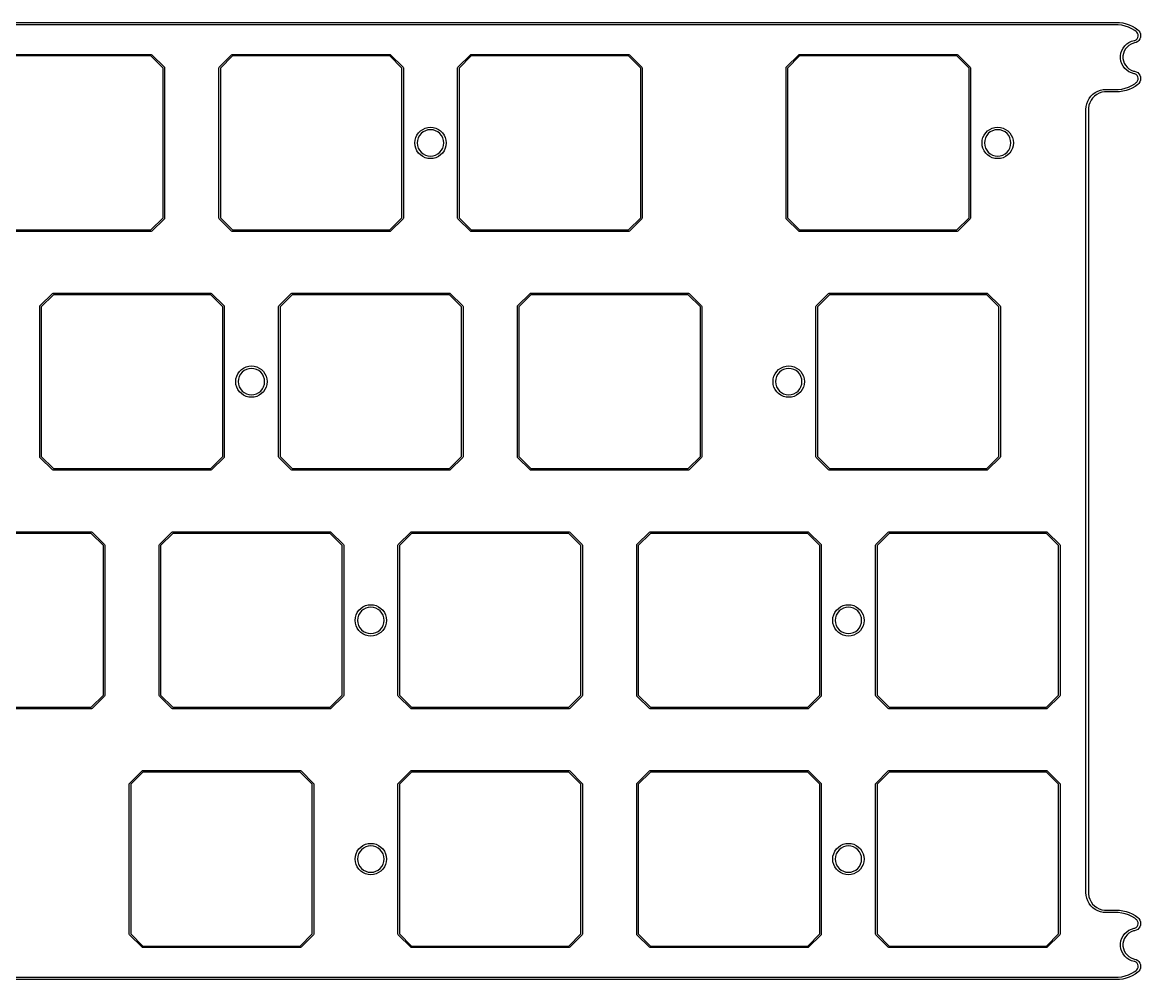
# Model space of a CAD drawing. Extents: x 24 to 276, y -145 to -49.
# Drawn here: x 186.5 to 275.7, y -144.6 to -68.2 of the extents above; entities that cross this region are included whole.
import ezdxf

# ---------------------------------------------------------------- set-up
doc = ezdxf.new("R2010")
doc.units = 0
doc.layers.add('BLACK', color=7, linetype='CONTINUOUS')

msp = doc.modelspace()

# ---------------------------------------------------------------- linework, layer by layer
at = {"layer": 'BLACK', "linetype": 'CONTINUOUS'}
for p, q in [((273.787, -68.3625), (152.4, -68.3625)), ((152.5, -68.1625), (273.787, -68.1625)), ((273.787, -68.1625), (274.049, -68.1749)), ((273.93, -68.3625), (273.787, -68.3625)), ((274.212, -68.3937), (273.93, -68.3625)), ((274.049, -68.1749), (274.309, -68.2119)), ((274.489, -68.4558), (274.212, -68.3937)), ((274.309, -68.2119), (274.563, -68.2731)), ((274.758, -68.548), (274.489, -68.4558)), ((274.563, -68.2731), (274.811, -68.3582)), ((275.014, -68.6692), (274.758, -68.548)), ((274.811, -68.3582), (275.05, -68.4662)), ((275.256, -68.8178), (275.014, -68.6692)), ((275.05, -68.4662), (275.277, -68.5963)), ((275.277, -68.5963), (275.491, -68.7472)), ((275.369, -68.905), (275.256, -68.8178)), ((275.257, -69.602), (275.359, -69.5488)), ((275.359, -69.5488), (275.442, -69.469)), ((275.414, -68.9404), (275.369, -68.905)), ((275.369, -68.905), (275.369, -68.905)), ((275.369, -68.905), (275.369, -68.905)), ((275.481, -69.0337), (275.414, -68.9404)), ((275.442, -69.469), (275.499, -69.3691)), ((275.519, -69.1423), (275.481, -69.0337)), ((275.491, -68.7472), (275.491, -68.7472)), ((275.491, -68.7472), (275.589, -68.8429)), ((275.499, -69.3691), (275.525, -69.2571)), ((275.525, -69.2571), (275.519, -69.1423)), ((275.66, -69.4879), (275.586, -69.6027)), ((275.589, -68.8429), (275.663, -68.9583)), ((275.707, -69.3593), (275.66, -69.4879)), ((275.663, -68.9583), (275.708, -69.0874)), ((275.723, -69.2234), (275.707, -69.3593)), ((275.708, -69.0874), (275.723, -69.2234)), ((274.152, -70.613), (274.221, -70.4061)), ((274.221, -70.4061), (274.323, -70.2131)), ((274.323, -70.2131), (274.455, -70.039)), ((274.413, -70.4565), (274.347, -70.6431)), ((274.511, -70.2841), (274.413, -70.4565)), ((274.455, -70.039), (274.613, -69.8884)), ((274.637, -70.131), (274.511, -70.2841)), ((274.613, -69.8884), (274.793, -69.7652)), ((274.787, -70.0016), (274.637, -70.131)), ((274.957, -69.8998), (274.787, -70.0016)), ((274.793, -69.7652), (274.991, -69.6727)), ((275.142, -69.8287), (274.957, -69.8998)), ((274.991, -69.6727), (275.201, -69.6132)), ((275.239, -69.8094), (275.142, -69.8287)), ((275.201, -69.6132), (275.257, -69.602)), ((275.201, -69.6132), (275.201, -69.6132)), ((275.201, -69.6132), (275.201, -69.6132)), ((275.201, -69.6132), (275.201, -69.6132)), ((275.201, -69.6132), (275.201, -69.6132)), ((275.201, -69.6132), (275.201, -69.6132)), ((275.37, -69.7677), (275.239, -69.8094)), ((275.239, -69.8094), (275.239, -69.8094)), ((275.487, -69.6976), (275.37, -69.7677)), ((275.586, -69.6027), (275.487, -69.6976)), ((184.2, -70.7275), (196.8, -70.7275)), ((196.775, -70.8475), (184.225, -70.8475)), ((197.74, -71.8124), (196.775, -70.8475)), ((196.8, -70.7275), (196.842, -70.7451)), ((196.842, -70.7451), (196.842, -70.7451)), ((196.842, -70.7451), (197.842, -71.7451)), ((202.208, -71.7451), (203.208, -70.7451)), ((203.275, -70.8475), (202.31, -71.8124)), ((203.208, -70.7451), (203.25, -70.7275)), ((203.25, -70.7275), (215.85, -70.7275)), ((215.825, -70.8475), (203.275, -70.8475)), ((216.79, -71.8124), (215.825, -70.8475)), ((215.85, -70.7275), (215.892, -70.7451)), ((215.892, -70.7451), (215.892, -70.7451)), ((215.892, -70.7451), (216.892, -71.7451)), ((221.258, -71.7451), (222.258, -70.7451)), ((222.325, -70.8475), (221.36, -71.8124)), ((222.258, -70.7451), (222.3, -70.7275)), ((222.3, -70.7275), (234.9, -70.7275)), ((234.875, -70.8475), (222.325, -70.8475)), ((235.84, -71.8124), (234.875, -70.8475)), ((234.9, -70.7275), (234.942, -70.7451)), ((234.942, -70.7451), (234.942, -70.7451)), ((234.942, -70.7451), (235.942, -71.7451)), ((247.451, -71.7451), (248.451, -70.7451)), ((248.519, -70.8475), (247.554, -71.8124)), ((248.451, -70.7451), (248.494, -70.7275)), ((248.494, -70.7275), (261.094, -70.7275)), ((261.069, -70.8475), (248.519, -70.8475)), ((262.034, -71.8124), (261.069, -70.8475)), ((261.094, -70.7275), (261.136, -70.7451)), ((261.136, -70.7451), (261.136, -70.7451)), ((261.136, -70.7451), (262.136, -71.7451)), ((274.117, -70.8284), (274.152, -70.613)), ((274.117, -71.0466), (274.117, -70.8284)), ((274.152, -71.262), (274.117, -71.0466)), ((274.221, -71.4689), (274.152, -71.262)), ((274.347, -70.6431), (274.313, -70.8384)), ((274.313, -70.8384), (274.313, -71.0366)), ((274.313, -71.0366), (274.347, -71.2319)), ((274.347, -71.2319), (274.413, -71.4185)), ((197.74, -83.7626), (197.74, -71.8124)), ((197.842, -71.7451), (197.86, -71.7875)), ((197.86, -71.7875), (197.86, -83.7875)), ((202.19, -71.7875), (202.208, -71.7451)), ((202.19, -83.7875), (202.19, -71.7875)), ((202.208, -71.7451), (202.208, -71.7451)), ((202.31, -71.8124), (202.31, -83.7626)), ((216.79, -83.7626), (216.79, -71.8124)), ((216.892, -71.7451), (216.91, -71.7875)), ((216.91, -71.7875), (216.91, -83.7875)), ((221.24, -71.7875), (221.258, -71.7451)), ((221.24, -83.7875), (221.24, -71.7875)), ((221.258, -71.7451), (221.258, -71.7451)), ((221.36, -71.8124), (221.36, -83.7626)), ((235.84, -83.7626), (235.84, -71.8124)), ((235.942, -71.7451), (235.96, -71.7875)), ((235.96, -71.7875), (235.96, -83.7875)), ((247.434, -71.7875), (247.451, -71.7451)), ((247.434, -83.7875), (247.434, -71.7875)), ((247.451, -71.7451), (247.451, -71.7451)), ((247.554, -71.8124), (247.554, -83.7626)), ((262.034, -83.7626), (262.034, -71.8124)), ((262.136, -71.7451), (262.154, -71.7875)), ((262.154, -71.7875), (262.154, -83.7875)), ((274.323, -71.6619), (274.221, -71.4689)), ((274.455, -71.836), (274.323, -71.6619)), ((274.413, -71.4185), (274.511, -71.5909)), ((274.613, -71.9866), (274.455, -71.836)), ((274.511, -71.5909), (274.637, -71.744)), ((274.793, -72.1098), (274.613, -71.9866)), ((274.637, -71.744), (274.787, -71.8734)), ((274.787, -71.8734), (274.957, -71.9752)), ((274.991, -72.2023), (274.793, -72.1098)), ((274.957, -71.9752), (275.142, -72.0463)), ((275.201, -72.2618), (274.991, -72.2023)), ((275.142, -72.0463), (275.239, -72.0656)), ((275.239, -72.0656), (275.239, -72.0657)), ((275.239, -72.0657), (275.37, -72.1073)), ((275.37, -72.1073), (275.487, -72.1774)), ((275.487, -72.1774), (275.586, -72.2723)), ((275.014, -73.2058), (275.256, -73.0572)), ((275.257, -72.273), (275.201, -72.2618)), ((275.201, -72.2618), (275.201, -72.2618)), ((275.201, -72.2618), (275.201, -72.2618)), ((275.201, -72.2618), (275.201, -72.2618)), ((275.201, -72.2618), (275.201, -72.2618)), ((275.256, -73.0572), (275.369, -72.97)), ((275.359, -72.3262), (275.257, -72.273)), ((275.491, -73.1278), (275.277, -73.2787)), ((275.442, -72.406), (275.359, -72.3262)), ((275.369, -72.9699), (275.414, -72.9346)), ((275.369, -72.97), (275.369, -72.9699)), ((275.369, -72.97), (275.369, -72.97)), ((275.369, -72.97), (275.369, -72.97)), ((275.414, -72.9346), (275.481, -72.8413)), ((275.499, -72.5059), (275.442, -72.406)), ((275.481, -72.8413), (275.519, -72.7327)), ((275.492, -73.1275), (275.491, -73.1278)), ((275.589, -73.032), (275.492, -73.1275)), ((275.525, -72.6179), (275.499, -72.5059)), ((275.519, -72.7327), (275.525, -72.6179)), ((275.586, -72.2723), (275.66, -72.3871)), ((275.663, -72.9166), (275.589, -73.032)), ((275.66, -72.3871), (275.707, -72.5157)), ((275.708, -72.7876), (275.663, -72.9166)), ((275.707, -72.5157), (275.723, -72.6516)), ((275.723, -72.6516), (275.708, -72.7876)), ((271.753, -74.0647), (271.915, -73.9033)), ((271.915, -73.9033), (272.097, -73.7665)), ((272.229, -73.9151), (272.05, -74.0446)), ((272.097, -73.7665), (272.298, -73.6571)), ((272.425, -73.8151), (272.229, -73.9151)), ((272.298, -73.6571), (272.512, -73.5773)), ((272.635, -73.747), (272.425, -73.8151)), ((272.512, -73.5773), (272.735, -73.5288)), ((272.852, -73.7125), (272.635, -73.747)), ((272.735, -73.5288), (272.962, -73.5125)), ((272.962, -73.7125), (272.852, -73.7125)), ((272.962, -73.5125), (273.787, -73.5125)), ((273.787, -73.7125), (272.962, -73.7125)), ((273.787, -73.5125), (273.93, -73.5125)), ((274.049, -73.7001), (273.787, -73.7125)), ((273.93, -73.5125), (274.212, -73.4813)), ((274.309, -73.6631), (274.049, -73.7001)), ((274.212, -73.4813), (274.489, -73.4192)), ((274.563, -73.6019), (274.309, -73.6631)), ((274.489, -73.4192), (274.758, -73.327)), ((274.811, -73.5168), (274.563, -73.6019)), ((274.758, -73.327), (275.014, -73.2058)), ((275.05, -73.4088), (274.811, -73.5168)), ((275.277, -73.2787), (275.05, -73.4088)), ((271.363, -75.1125), (271.379, -74.8848)), ((271.379, -74.8848), (271.427, -74.6617)), ((271.427, -74.6617), (271.507, -74.4478)), ((271.507, -74.4478), (271.616, -74.2475)), ((271.597, -74.7847), (271.562, -75.0023)), ((271.665, -74.5751), (271.597, -74.7847)), ((271.616, -74.2475), (271.753, -74.0647)), ((271.765, -74.3787), (271.665, -74.5751)), ((271.895, -74.2005), (271.765, -74.3787)), ((272.05, -74.0446), (271.895, -74.2005)), ((271.363, -137.612), (271.363, -75.1125)), ((271.562, -75.0023), (271.562, -75.1125)), ((271.562, -75.1125), (271.562, -137.612)), ((218.272, -76.8299), (218.45, -76.705)), ((218.45, -76.705), (218.647, -76.6129)), ((218.647, -76.6129), (218.858, -76.5565)), ((218.858, -76.5565), (219.075, -76.5375)), ((219.075, -76.5375), (219.292, -76.5565)), ((219.292, -76.5565), (219.503, -76.6129)), ((219.503, -76.6129), (219.7, -76.705)), ((219.7, -76.705), (219.878, -76.8299)), ((263.515, -76.8299), (263.694, -76.705)), ((263.694, -76.705), (263.891, -76.6129)), ((263.891, -76.6129), (264.102, -76.5565)), ((264.102, -76.5565), (264.319, -76.5375)), ((264.319, -76.5375), (264.536, -76.5565)), ((264.536, -76.5565), (264.746, -76.6129)), ((264.746, -76.6129), (264.944, -76.705)), ((264.944, -76.705), (265.122, -76.8299)), ((217.825, -77.7875), (217.844, -77.5704)), ((217.844, -77.5704), (217.9, -77.36)), ((217.9, -77.36), (217.992, -77.1625)), ((217.992, -77.1625), (218.117, -76.984)), ((218.04, -77.5817), (218.02, -77.7875)), ((218.1, -77.3837), (218.04, -77.5817)), ((218.198, -77.2013), (218.1, -77.3837)), ((218.117, -76.984), (218.272, -76.8299)), ((218.329, -77.0414), (218.198, -77.2013)), ((218.489, -76.9102), (218.329, -77.0414)), ((218.671, -76.8127), (218.489, -76.9102)), ((218.869, -76.7527), (218.671, -76.8127)), ((219.075, -76.7324), (218.869, -76.7527)), ((219.281, -76.7527), (219.075, -76.7324)), ((219.479, -76.8127), (219.281, -76.7527)), ((219.661, -76.9102), (219.479, -76.8127)), ((219.821, -77.0414), (219.661, -76.9102)), ((219.952, -77.2013), (219.821, -77.0414)), ((219.878, -76.8299), (220.033, -76.984)), ((220.05, -77.3837), (219.952, -77.2013)), ((220.033, -76.984), (220.158, -77.1625)), ((220.11, -77.5817), (220.05, -77.3837)), ((220.13, -77.7875), (220.11, -77.5817)), ((220.158, -77.1625), (220.25, -77.36)), ((220.25, -77.36), (220.306, -77.5704)), ((220.306, -77.5704), (220.325, -77.7875)), ((263.069, -77.7875), (263.088, -77.5704)), ((263.088, -77.5704), (263.144, -77.36)), ((263.144, -77.36), (263.236, -77.1625)), ((263.236, -77.1625), (263.361, -76.984)), ((263.284, -77.5817), (263.264, -77.7875)), ((263.344, -77.3837), (263.284, -77.5817)), ((263.441, -77.2013), (263.344, -77.3837)), ((263.361, -76.984), (263.515, -76.8299)), ((263.573, -77.0414), (263.441, -77.2013)), ((263.733, -76.9102), (263.573, -77.0414)), ((263.915, -76.8127), (263.733, -76.9102)), ((264.113, -76.7527), (263.915, -76.8127)), ((264.319, -76.7324), (264.113, -76.7527)), ((264.525, -76.7527), (264.319, -76.7324)), ((264.723, -76.8127), (264.525, -76.7527)), ((264.905, -76.9102), (264.723, -76.8127)), ((265.065, -77.0414), (264.905, -76.9102)), ((265.196, -77.2013), (265.065, -77.0414)), ((265.122, -76.8299), (265.276, -76.984)), ((265.294, -77.3837), (265.196, -77.2013)), ((265.276, -76.984), (265.401, -77.1625)), ((265.354, -77.5817), (265.294, -77.3837)), ((265.374, -77.7875), (265.354, -77.5817)), ((265.401, -77.1625), (265.493, -77.36)), ((265.493, -77.36), (265.55, -77.5704)), ((265.55, -77.5704), (265.569, -77.7875)), ((217.844, -78.0046), (217.825, -77.7875)), ((217.9, -78.215), (217.844, -78.0046)), ((217.992, -78.4125), (217.9, -78.215)), ((218.117, -78.591), (217.992, -78.4125)), ((218.02, -77.7875), (218.04, -77.9933)), ((218.04, -77.9933), (218.1, -78.1913)), ((218.1, -78.1913), (218.198, -78.3737)), ((218.198, -78.3737), (218.329, -78.5336)), ((219.821, -78.5336), (219.952, -78.3737)), ((219.952, -78.3737), (220.05, -78.1913)), ((220.158, -78.4125), (220.033, -78.591)), ((220.05, -78.1913), (220.11, -77.9933)), ((220.11, -77.9933), (220.13, -77.7875)), ((220.25, -78.215), (220.158, -78.4125)), ((220.306, -78.0046), (220.25, -78.215)), ((220.325, -77.7875), (220.306, -78.0046)), ((263.088, -78.0046), (263.069, -77.7875)), ((263.144, -78.215), (263.088, -78.0046)), ((263.236, -78.4125), (263.144, -78.215)), ((263.361, -78.591), (263.236, -78.4125)), ((263.264, -77.7875), (263.284, -77.9933)), ((263.284, -77.9933), (263.344, -78.1913)), ((263.344, -78.1913), (263.441, -78.3737)), ((263.441, -78.3737), (263.573, -78.5336)), ((265.065, -78.5336), (265.196, -78.3737)), ((265.196, -78.3737), (265.294, -78.1913)), ((265.401, -78.4125), (265.276, -78.591)), ((265.294, -78.1913), (265.354, -77.9933)), ((265.354, -77.9933), (265.374, -77.7875)), ((265.493, -78.215), (265.401, -78.4125)), ((265.55, -78.0046), (265.493, -78.215)), ((265.569, -77.7875), (265.55, -78.0046)), ((218.272, -78.7451), (218.117, -78.591)), ((218.45, -78.87), (218.272, -78.7451)), ((218.329, -78.5336), (218.489, -78.6648)), ((218.647, -78.9621), (218.45, -78.87)), ((218.489, -78.6648), (218.671, -78.7623)), ((218.858, -79.0185), (218.647, -78.9621)), ((218.671, -78.7623), (218.869, -78.8223)), ((219.075, -79.0375), (218.858, -79.0185)), ((218.869, -78.8223), (219.075, -78.8426)), ((219.075, -78.8426), (219.281, -78.8223)), ((219.292, -79.0185), (219.075, -79.0375)), ((219.281, -78.8223), (219.479, -78.7623)), ((219.503, -78.9621), (219.292, -79.0185)), ((219.479, -78.7623), (219.661, -78.6648)), ((219.7, -78.87), (219.503, -78.9621)), ((219.661, -78.6648), (219.821, -78.5336)), ((219.878, -78.7451), (219.7, -78.87)), ((220.033, -78.591), (219.878, -78.7451)), ((263.515, -78.7451), (263.361, -78.591)), ((263.694, -78.87), (263.515, -78.7451)), ((263.573, -78.5336), (263.733, -78.6648)), ((263.891, -78.9621), (263.694, -78.87)), ((263.733, -78.6648), (263.915, -78.7623)), ((264.102, -79.0185), (263.891, -78.9621)), ((263.915, -78.7623), (264.113, -78.8223)), ((264.319, -79.0375), (264.102, -79.0185)), ((264.113, -78.8223), (264.319, -78.8426)), ((264.319, -78.8426), (264.525, -78.8223)), ((264.536, -79.0185), (264.319, -79.0375)), ((264.525, -78.8223), (264.723, -78.7623)), ((264.746, -78.9621), (264.536, -79.0185)), ((264.723, -78.7623), (264.905, -78.6648)), ((264.944, -78.87), (264.746, -78.9621)), ((264.905, -78.6648), (265.065, -78.5336)), ((265.122, -78.7451), (264.944, -78.87)), ((265.276, -78.591), (265.122, -78.7451)), ((196.775, -84.7275), (197.74, -83.7626)), ((197.842, -83.8299), (196.842, -84.8299)), ((197.86, -83.7875), (197.842, -83.8299)), ((202.208, -83.8299), (202.19, -83.7875)), ((203.208, -84.8299), (202.208, -83.8299)), ((202.208, -83.8299), (202.208, -83.8299)), ((202.31, -83.7626), (203.275, -84.7275)), ((215.825, -84.7275), (216.79, -83.7626)), ((216.892, -83.8299), (215.892, -84.8299)), ((216.91, -83.7875), (216.892, -83.8299)), ((221.258, -83.8299), (221.24, -83.7875)), ((222.258, -84.8299), (221.258, -83.8299)), ((221.258, -83.8299), (221.258, -83.8299)), ((221.36, -83.7626), (222.325, -84.7275)), ((234.875, -84.7275), (235.84, -83.7626)), ((235.942, -83.8299), (234.942, -84.8299)), ((235.96, -83.7875), (235.942, -83.8299)), ((247.451, -83.8299), (247.434, -83.7875)), ((248.451, -84.8299), (247.451, -83.8299)), ((247.451, -83.8299), (247.451, -83.8299)), ((247.554, -83.7626), (248.519, -84.7275)), ((261.069, -84.7275), (262.034, -83.7626)), ((262.136, -83.8299), (261.136, -84.8299)), ((262.154, -83.7875), (262.136, -83.8299)), ((184.225, -84.7275), (196.775, -84.7275)), ((203.275, -84.7275), (215.825, -84.7275)), ((222.325, -84.7275), (234.875, -84.7275)), ((248.519, -84.7275), (261.069, -84.7275)), ((196.8, -84.8475), (184.2, -84.8475)), ((196.842, -84.8299), (196.8, -84.8475)), ((196.842, -84.8299), (196.842, -84.8299)), ((203.25, -84.8475), (203.208, -84.8299)), ((215.85, -84.8475), (203.25, -84.8475)), ((215.892, -84.8299), (215.85, -84.8475)), ((215.892, -84.8299), (215.892, -84.8299)), ((222.3, -84.8475), (222.258, -84.8299)), ((234.9, -84.8475), (222.3, -84.8475)), ((234.942, -84.8299), (234.9, -84.8475)), ((234.942, -84.8299), (234.942, -84.8299)), ((248.494, -84.8475), (248.451, -84.8299)), ((261.094, -84.8475), (248.494, -84.8475)), ((261.136, -84.8299), (261.094, -84.8475)), ((261.136, -84.8299), (261.136, -84.8299)), ((187.92, -90.7951), (188.92, -89.7951)), ((188.987, -89.8975), (188.022, -90.8624)), ((188.92, -89.7951), (188.962, -89.7775)), ((188.962, -89.7775), (201.562, -89.7775)), ((201.538, -89.8975), (188.987, -89.8975)), ((202.502, -90.8624), (201.538, -89.8975)), ((201.562, -89.7775), (201.605, -89.7951)), ((201.605, -89.7951), (201.605, -89.7951)), ((201.605, -89.7951), (202.605, -90.7951)), ((206.97, -90.7951), (207.97, -89.7951)), ((208.037, -89.8975), (207.072, -90.8624)), ((207.97, -89.7951), (208.012, -89.7775)), ((208.012, -89.7775), (220.612, -89.7775)), ((220.588, -89.8975), (208.037, -89.8975)), ((221.552, -90.8624), (220.588, -89.8975)), ((220.612, -89.7775), (220.655, -89.7951)), ((220.655, -89.7951), (220.655, -89.7951)), ((220.655, -89.7951), (221.655, -90.7951)), ((226.02, -90.7951), (227.02, -89.7951)), ((227.087, -89.8975), (226.123, -90.8624)), ((227.02, -89.7951), (227.062, -89.7775)), ((227.062, -89.7775), (239.662, -89.7775)), ((239.638, -89.8975), (227.087, -89.8975)), ((240.602, -90.8624), (239.638, -89.8975)), ((239.662, -89.7775), (239.705, -89.7951)), ((239.705, -89.7951), (239.705, -89.7951)), ((239.705, -89.7951), (240.705, -90.7951)), ((249.833, -90.7951), (250.833, -89.7951)), ((250.9, -89.8975), (249.935, -90.8624)), ((250.833, -89.7951), (250.875, -89.7775)), ((250.875, -89.7775), (263.475, -89.7775)), ((263.45, -89.8975), (250.9, -89.8975)), ((264.415, -90.8624), (263.45, -89.8975)), ((263.475, -89.7775), (263.517, -89.7951)), ((263.517, -89.7951), (263.517, -89.7951)), ((263.517, -89.7951), (264.517, -90.7951)), ((187.903, -90.8375), (187.92, -90.7951)), ((187.903, -102.837), (187.903, -90.8375)), ((187.92, -90.7951), (187.92, -90.7951)), ((188.022, -90.8624), (188.022, -102.813)), ((202.502, -102.813), (202.502, -90.8624)), ((202.605, -90.7951), (202.622, -90.8375)), ((202.622, -90.8375), (202.623, -90.8375)), ((202.623, -90.8375), (202.623, -102.837)), ((206.952, -90.8375), (206.97, -90.7951)), ((206.952, -102.837), (206.952, -90.8375)), ((206.97, -90.7951), (206.97, -90.7951)), ((207.072, -90.8624), (207.072, -102.813)), ((221.552, -102.813), (221.552, -90.8624)), ((221.655, -90.7951), (221.672, -90.8375)), ((221.672, -90.8375), (221.672, -90.8375)), ((221.672, -90.8375), (221.672, -102.837)), ((226.002, -90.8375), (226.02, -90.7951)), ((226.002, -102.837), (226.002, -90.8375)), ((226.02, -90.7951), (226.02, -90.7951)), ((226.123, -90.8624), (226.123, -102.813)), ((240.602, -102.813), (240.602, -90.8624)), ((240.705, -90.7951), (240.722, -90.8375)), ((240.722, -90.8375), (240.722, -90.8375)), ((240.722, -90.8375), (240.722, -102.837)), ((249.815, -90.8375), (249.833, -90.7951)), ((249.815, -102.837), (249.815, -90.8375)), ((249.833, -90.7951), (249.833, -90.7951)), ((249.935, -90.8624), (249.935, -102.813)), ((264.415, -102.813), (264.415, -90.8624)), ((264.517, -90.7951), (264.535, -90.8375)), ((264.535, -90.8375), (264.535, -90.8375)), ((264.535, -90.8375), (264.535, -102.837)), ((203.613, -96.41), (203.705, -96.2125)), ((203.705, -96.2125), (203.83, -96.034)), ((203.91, -96.2513), (203.813, -96.4337)), ((203.83, -96.034), (203.984, -95.8799)), ((204.041, -96.0914), (203.91, -96.2513)), ((203.984, -95.8799), (204.162, -95.755)), ((204.201, -95.9602), (204.041, -96.0914)), ((204.162, -95.755), (204.36, -95.6629)), ((204.384, -95.8627), (204.201, -95.9602)), ((204.36, -95.6629), (204.57, -95.6065)), ((204.582, -95.8027), (204.384, -95.8627)), ((204.57, -95.6065), (204.787, -95.5875)), ((204.787, -95.7824), (204.582, -95.8027)), ((204.787, -95.5875), (205.005, -95.6065)), ((204.993, -95.8027), (204.787, -95.7824)), ((205.191, -95.8627), (204.993, -95.8027)), ((205.005, -95.6065), (205.215, -95.6629)), ((205.374, -95.9602), (205.191, -95.8627)), ((205.215, -95.6629), (205.412, -95.755)), ((205.534, -96.0914), (205.374, -95.9602)), ((205.412, -95.755), (205.591, -95.8799)), ((205.665, -96.2513), (205.534, -96.0914)), ((205.591, -95.8799), (205.745, -96.034)), ((205.762, -96.4337), (205.665, -96.2513)), ((205.745, -96.034), (205.87, -96.2125)), ((205.87, -96.2125), (205.962, -96.41)), ((246.475, -96.41), (246.567, -96.2125)), ((246.567, -96.2125), (246.692, -96.034)), ((246.773, -96.2513), (246.675, -96.4337)), ((246.692, -96.034), (246.847, -95.8799)), ((246.904, -96.0914), (246.773, -96.2513)), ((246.847, -95.8799), (247.025, -95.755)), ((247.064, -95.9602), (246.904, -96.0914)), ((247.025, -95.755), (247.222, -95.6629)), ((247.246, -95.8627), (247.064, -95.9602)), ((247.222, -95.6629), (247.433, -95.6065)), ((247.444, -95.8027), (247.246, -95.8627)), ((247.433, -95.6065), (247.65, -95.5875)), ((247.65, -95.7824), (247.444, -95.8027)), ((247.65, -95.5875), (247.867, -95.6065)), ((247.856, -95.8027), (247.65, -95.7824)), ((248.054, -95.8627), (247.856, -95.8027)), ((247.867, -95.6065), (248.078, -95.6629)), ((248.236, -95.9602), (248.054, -95.8627)), ((248.078, -95.6629), (248.275, -95.755)), ((248.396, -96.0914), (248.236, -95.9602)), ((248.275, -95.755), (248.453, -95.8799)), ((248.527, -96.2513), (248.396, -96.0914)), ((248.453, -95.8799), (248.608, -96.034)), ((248.625, -96.4337), (248.527, -96.2513)), ((248.608, -96.034), (248.733, -96.2125)), ((248.733, -96.2125), (248.825, -96.41)), ((203.537, -96.8375), (203.556, -96.6204)), ((203.556, -97.0546), (203.537, -96.8375)), ((203.556, -96.6204), (203.613, -96.41)), ((203.613, -97.265), (203.556, -97.0546)), ((203.753, -96.6317), (203.732, -96.8375)), ((203.732, -96.8375), (203.753, -97.0433)), ((203.813, -96.4337), (203.753, -96.6317)), ((203.753, -97.0433), (203.813, -97.2413)), ((205.822, -96.6317), (205.762, -96.4337)), ((205.762, -97.2413), (205.822, -97.0433)), ((205.843, -96.8375), (205.822, -96.6317)), ((205.822, -97.0433), (205.843, -96.8375)), ((205.962, -96.41), (206.019, -96.6204)), ((206.019, -97.0546), (205.962, -97.265)), ((206.019, -96.6204), (206.037, -96.8375)), ((206.037, -96.8375), (206.019, -97.0546)), ((246.4, -96.8375), (246.419, -96.6204)), ((246.419, -97.0546), (246.4, -96.8375)), ((246.419, -96.6204), (246.475, -96.41)), ((246.475, -97.265), (246.419, -97.0546)), ((246.615, -96.6317), (246.595, -96.8375)), ((246.595, -96.8375), (246.615, -97.0433)), ((246.675, -96.4337), (246.615, -96.6317)), ((246.615, -97.0433), (246.675, -97.2413)), ((248.685, -96.6317), (248.625, -96.4337)), ((248.625, -97.2413), (248.685, -97.0433)), ((248.705, -96.8375), (248.685, -96.6317)), ((248.685, -97.0433), (248.705, -96.8375)), ((248.825, -96.41), (248.881, -96.6204)), ((248.881, -97.0546), (248.825, -97.265)), ((248.881, -96.6204), (248.9, -96.8375)), ((248.9, -96.8375), (248.881, -97.0546)), ((203.705, -97.4625), (203.613, -97.265)), ((203.83, -97.641), (203.705, -97.4625)), ((203.813, -97.2413), (203.91, -97.4237)), ((203.984, -97.7951), (203.83, -97.641)), ((203.91, -97.4237), (204.041, -97.5836)), ((204.162, -97.92), (203.984, -97.7951)), ((204.041, -97.5836), (204.201, -97.7148)), ((204.36, -98.0121), (204.162, -97.92)), ((204.201, -97.7148), (204.384, -97.8123)), ((204.57, -98.0685), (204.36, -98.0121)), ((204.384, -97.8123), (204.582, -97.8723)), ((204.787, -98.0875), (204.57, -98.0685)), ((204.582, -97.8723), (204.787, -97.8926)), ((204.787, -97.8926), (204.993, -97.8723)), ((205.005, -98.0685), (204.787, -98.0875)), ((204.993, -97.8723), (205.191, -97.8123)), ((205.215, -98.0121), (205.005, -98.0685)), ((205.191, -97.8123), (205.374, -97.7148)), ((205.412, -97.92), (205.215, -98.0121)), ((205.374, -97.7148), (205.534, -97.5836)), ((205.591, -97.7951), (205.412, -97.92)), ((205.534, -97.5836), (205.665, -97.4237)), ((205.745, -97.641), (205.591, -97.7951)), ((205.665, -97.4237), (205.762, -97.2413)), ((205.87, -97.4625), (205.745, -97.641)), ((205.962, -97.265), (205.87, -97.4625)), ((246.567, -97.4625), (246.475, -97.265)), ((246.692, -97.641), (246.567, -97.4625)), ((246.675, -97.2413), (246.773, -97.4237)), ((246.847, -97.7951), (246.692, -97.641)), ((246.773, -97.4237), (246.904, -97.5836)), ((247.025, -97.92), (246.847, -97.7951)), ((246.904, -97.5836), (247.064, -97.7148)), ((247.222, -98.0121), (247.025, -97.92)), ((247.064, -97.7148), (247.246, -97.8123)), ((247.433, -98.0685), (247.222, -98.0121)), ((247.246, -97.8123), (247.444, -97.8723)), ((247.65, -98.0875), (247.433, -98.0685)), ((247.444, -97.8723), (247.65, -97.8926)), ((247.65, -97.8926), (247.856, -97.8723)), ((247.867, -98.0685), (247.65, -98.0875)), ((247.856, -97.8723), (248.054, -97.8123)), ((248.078, -98.0121), (247.867, -98.0685)), ((248.054, -97.8123), (248.236, -97.7148)), ((248.275, -97.92), (248.078, -98.0121)), ((248.236, -97.7148), (248.396, -97.5836)), ((248.453, -97.7951), (248.275, -97.92)), ((248.396, -97.5836), (248.527, -97.4237)), ((248.608, -97.641), (248.453, -97.7951)), ((248.527, -97.4237), (248.625, -97.2413)), ((248.733, -97.4625), (248.608, -97.641)), ((248.825, -97.265), (248.733, -97.4625)), ((187.92, -102.88), (187.903, -102.837)), ((188.92, -103.88), (187.92, -102.88)), ((188.022, -102.813), (188.987, -103.777)), ((201.538, -103.777), (202.502, -102.813)), ((202.605, -102.88), (201.605, -103.88)), ((202.623, -102.837), (202.605, -102.88)), ((206.97, -102.88), (206.952, -102.837)), ((207.97, -103.88), (206.97, -102.88)), ((207.072, -102.813), (208.037, -103.777)), ((220.588, -103.777), (221.552, -102.813)), ((221.655, -102.88), (220.655, -103.88)), ((221.672, -102.837), (221.655, -102.88)), ((226.02, -102.88), (226.002, -102.837)), ((227.02, -103.88), (226.02, -102.88)), ((226.123, -102.813), (227.087, -103.777)), ((239.638, -103.777), (240.602, -102.813)), ((240.705, -102.88), (239.705, -103.88)), ((240.722, -102.837), (240.705, -102.88)), ((249.833, -102.88), (249.815, -102.837)), ((250.833, -103.88), (249.833, -102.88)), ((249.935, -102.813), (250.9, -103.777)), ((263.45, -103.777), (264.415, -102.813)), ((264.517, -102.88), (263.517, -103.88)), ((264.535, -102.837), (264.517, -102.88)), ((188.962, -103.897), (188.92, -103.88)), ((201.562, -103.897), (188.962, -103.897)), ((188.987, -103.777), (201.538, -103.777)), ((201.605, -103.88), (201.562, -103.897)), ((201.605, -103.88), (201.605, -103.88)), ((208.012, -103.897), (207.97, -103.88)), ((220.612, -103.897), (208.012, -103.897)), ((208.037, -103.777), (220.588, -103.777)), ((220.655, -103.88), (220.612, -103.897)), ((220.655, -103.88), (220.655, -103.88)), ((227.062, -103.897), (227.02, -103.88)), ((239.662, -103.897), (227.062, -103.897)), ((227.087, -103.777), (239.638, -103.777)), ((239.705, -103.88), (239.662, -103.897)), ((239.705, -103.88), (239.705, -103.88)), ((250.875, -103.897), (250.833, -103.88)), ((263.475, -103.897), (250.875, -103.897)), ((250.9, -103.777), (263.45, -103.777)), ((263.517, -103.88), (263.475, -103.897)), ((263.517, -103.88), (263.517, -103.88)), ((179.438, -108.828), (192.037, -108.828)), ((192.037, -108.828), (192.08, -108.845)), ((198.445, -108.845), (198.487, -108.828)), ((198.487, -108.828), (211.087, -108.828)), ((211.087, -108.828), (211.13, -108.845)), ((217.495, -108.845), (217.537, -108.828)), ((217.537, -108.828), (230.137, -108.828)), ((230.137, -108.828), (230.18, -108.845)), ((236.545, -108.845), (236.587, -108.828)), ((236.587, -108.828), (249.188, -108.828)), ((249.188, -108.828), (249.23, -108.845)), ((255.595, -108.845), (255.637, -108.828)), ((255.637, -108.828), (268.238, -108.828)), ((268.238, -108.828), (268.28, -108.845)), ((192.013, -108.947), (179.462, -108.947)), ((192.977, -109.912), (192.013, -108.947)), ((192.08, -108.845), (192.08, -108.845)), ((192.08, -108.845), (193.08, -109.845)), ((197.445, -109.845), (198.445, -108.845)), ((198.512, -108.947), (197.547, -109.912)), ((211.063, -108.947), (198.512, -108.947)), ((212.028, -109.912), (211.063, -108.947)), ((211.13, -108.845), (211.13, -108.845)), ((211.13, -108.845), (212.13, -109.845)), ((216.495, -109.845), (217.495, -108.845)), ((217.562, -108.947), (216.597, -109.912)), ((230.113, -108.947), (217.562, -108.947)), ((231.077, -109.912), (230.113, -108.947)), ((230.18, -108.845), (230.18, -108.845)), ((230.18, -108.845), (231.18, -109.845)), ((235.545, -109.845), (236.545, -108.845)), ((236.612, -108.947), (235.647, -109.912)), ((249.163, -108.947), (236.612, -108.947)), ((250.127, -109.912), (249.163, -108.947)), ((249.23, -108.845), (249.23, -108.845)), ((249.23, -108.845), (250.23, -109.845)), ((254.595, -109.845), (255.595, -108.845)), ((255.662, -108.947), (254.697, -109.912)), ((268.213, -108.947), (255.662, -108.947)), ((269.178, -109.912), (268.213, -108.947)), ((268.28, -108.845), (268.28, -108.845)), ((268.28, -108.845), (269.28, -109.845)), ((192.977, -121.863), (192.977, -109.912)), ((193.08, -109.845), (193.097, -109.887)), ((193.097, -109.887), (193.097, -121.887)), ((197.427, -109.887), (197.445, -109.845)), ((197.427, -121.887), (197.427, -109.887)), ((197.547, -109.912), (197.547, -121.863)), ((212.028, -121.863), (212.028, -109.912)), ((212.13, -109.845), (212.147, -109.887)), ((212.147, -109.887), (212.147, -121.887)), ((216.477, -109.887), (216.495, -109.845)), ((216.477, -121.887), (216.477, -109.887)), ((216.597, -109.912), (216.597, -121.863)), ((231.077, -121.863), (231.077, -109.912)), ((231.18, -109.845), (231.197, -109.887)), ((231.197, -109.887), (231.197, -121.887)), ((235.528, -109.887), (235.545, -109.845)), ((235.528, -121.887), (235.528, -109.887)), ((235.647, -109.912), (235.647, -121.863)), ((250.127, -121.863), (250.127, -109.912)), ((250.23, -109.845), (250.248, -109.887)), ((250.248, -109.887), (250.248, -121.887)), ((254.577, -109.887), (254.595, -109.845)), ((254.577, -121.887), (254.577, -109.887)), ((254.697, -109.912), (254.697, -121.863)), ((269.178, -121.863), (269.178, -109.912)), ((269.28, -109.845), (269.298, -109.887)), ((269.298, -109.887), (269.298, -121.887)), ((213.355, -115.084), (213.509, -114.93)), ((213.509, -114.93), (213.688, -114.805)), ((213.726, -115.01), (213.566, -115.141)), ((213.688, -114.805), (213.885, -114.713)), ((213.909, -114.913), (213.726, -115.01)), ((213.885, -114.713), (214.095, -114.656)), ((214.107, -114.853), (213.909, -114.913)), ((214.095, -114.656), (214.312, -114.637)), ((214.312, -114.832), (214.107, -114.853)), ((214.312, -114.637), (214.53, -114.656)), ((214.518, -114.853), (214.312, -114.832)), ((214.716, -114.913), (214.518, -114.853)), ((214.53, -114.656), (214.74, -114.713)), ((214.899, -115.01), (214.716, -114.913)), ((214.74, -114.713), (214.938, -114.805)), ((215.059, -115.141), (214.899, -115.01)), ((214.938, -114.805), (215.116, -114.93)), ((215.116, -114.93), (215.27, -115.084)), ((251.455, -115.084), (251.609, -114.93)), ((251.609, -114.93), (251.787, -114.805)), ((251.826, -115.01), (251.666, -115.141)), ((251.787, -114.805), (251.985, -114.713)), ((252.009, -114.913), (251.826, -115.01)), ((251.985, -114.713), (252.195, -114.656)), ((252.207, -114.853), (252.009, -114.913)), ((252.195, -114.656), (252.412, -114.637)), ((252.412, -114.832), (252.207, -114.853)), ((252.412, -114.637), (252.63, -114.656)), ((252.618, -114.853), (252.412, -114.832)), ((252.816, -114.913), (252.618, -114.853)), ((252.63, -114.656), (252.84, -114.713)), ((252.999, -115.01), (252.816, -114.913)), ((252.84, -114.713), (253.037, -114.805)), ((253.159, -115.141), (252.999, -115.01)), ((253.037, -114.805), (253.216, -114.93)), ((253.216, -114.93), (253.37, -115.084)), ((213.062, -115.887), (213.081, -115.67)), ((213.081, -116.105), (213.062, -115.887)), ((213.081, -115.67), (213.138, -115.46)), ((213.138, -115.46), (213.23, -115.262)), ((213.23, -115.262), (213.355, -115.084)), ((213.278, -115.682), (213.257, -115.887)), ((213.257, -115.887), (213.278, -116.093)), ((213.338, -115.484), (213.278, -115.682)), ((213.435, -115.301), (213.338, -115.484)), ((213.566, -115.141), (213.435, -115.301)), ((215.19, -115.301), (215.059, -115.141)), ((215.287, -115.484), (215.19, -115.301)), ((215.27, -115.084), (215.395, -115.262)), ((215.347, -115.682), (215.287, -115.484)), ((215.368, -115.887), (215.347, -115.682)), ((215.347, -116.093), (215.368, -115.887)), ((215.395, -115.262), (215.487, -115.46)), ((215.487, -115.46), (215.544, -115.67)), ((215.544, -115.67), (215.562, -115.887)), ((215.562, -115.887), (215.544, -116.105)), ((251.162, -115.887), (251.181, -115.67)), ((251.181, -116.105), (251.162, -115.887)), ((251.181, -115.67), (251.238, -115.46)), ((251.238, -115.46), (251.33, -115.262)), ((251.33, -115.262), (251.455, -115.084)), ((251.378, -115.682), (251.357, -115.887)), ((251.357, -115.887), (251.378, -116.093)), ((251.438, -115.484), (251.378, -115.682)), ((251.535, -115.301), (251.438, -115.484)), ((251.666, -115.141), (251.535, -115.301)), ((253.29, -115.301), (253.159, -115.141)), ((253.387, -115.484), (253.29, -115.301)), ((253.37, -115.084), (253.495, -115.262)), ((253.447, -115.682), (253.387, -115.484)), ((253.468, -115.887), (253.447, -115.682)), ((253.447, -116.093), (253.468, -115.887)), ((253.495, -115.262), (253.587, -115.46)), ((253.587, -115.46), (253.644, -115.67)), ((253.644, -115.67), (253.662, -115.887)), ((253.662, -115.887), (253.644, -116.105)), ((213.138, -116.315), (213.081, -116.105)), ((213.23, -116.512), (213.138, -116.315)), ((213.355, -116.691), (213.23, -116.512)), ((213.278, -116.093), (213.338, -116.291)), ((213.338, -116.291), (213.435, -116.474)), ((213.509, -116.845), (213.355, -116.691)), ((213.435, -116.474), (213.566, -116.634)), ((213.688, -116.97), (213.509, -116.845)), ((213.566, -116.634), (213.726, -116.765)), ((213.726, -116.765), (213.909, -116.862)), ((214.716, -116.862), (214.899, -116.765)), ((214.899, -116.765), (215.059, -116.634)), ((215.116, -116.845), (214.938, -116.97)), ((215.059, -116.634), (215.19, -116.474)), ((215.27, -116.691), (215.116, -116.845)), ((215.19, -116.474), (215.287, -116.291)), ((215.395, -116.512), (215.27, -116.691)), ((215.287, -116.291), (215.347, -116.093)), ((215.487, -116.315), (215.395, -116.512)), ((215.544, -116.105), (215.487, -116.315)), ((251.238, -116.315), (251.181, -116.105)), ((251.33, -116.512), (251.238, -116.315)), ((251.455, -116.691), (251.33, -116.512)), ((251.378, -116.093), (251.438, -116.291)), ((251.438, -116.291), (251.535, -116.474)), ((251.609, -116.845), (251.455, -116.691)), ((251.535, -116.474), (251.666, -116.634)), ((251.787, -116.97), (251.609, -116.845)), ((251.666, -116.634), (251.826, -116.765)), ((251.826, -116.765), (252.009, -116.862)), ((252.816, -116.862), (252.999, -116.765)), ((252.999, -116.765), (253.159, -116.634)), ((253.216, -116.845), (253.037, -116.97)), ((253.159, -116.634), (253.29, -116.474)), ((253.37, -116.691), (253.216, -116.845)), ((253.29, -116.474), (253.387, -116.291)), ((253.495, -116.512), (253.37, -116.691)), ((253.387, -116.291), (253.447, -116.093)), ((253.587, -116.315), (253.495, -116.512)), ((253.644, -116.105), (253.587, -116.315)), ((213.885, -117.062), (213.688, -116.97)), ((214.095, -117.119), (213.885, -117.062)), ((213.909, -116.862), (214.107, -116.922)), ((214.312, -117.137), (214.095, -117.119)), ((214.107, -116.922), (214.312, -116.943)), ((214.312, -116.943), (214.518, -116.922)), ((214.53, -117.119), (214.312, -117.137)), ((214.518, -116.922), (214.716, -116.862)), ((214.74, -117.062), (214.53, -117.119)), ((214.938, -116.97), (214.74, -117.062)), ((251.985, -117.062), (251.787, -116.97)), ((252.195, -117.119), (251.985, -117.062)), ((252.009, -116.862), (252.207, -116.922)), ((252.412, -117.137), (252.195, -117.119)), ((252.207, -116.922), (252.412, -116.943)), ((252.412, -116.943), (252.618, -116.922)), ((252.63, -117.119), (252.412, -117.137)), ((252.618, -116.922), (252.816, -116.862)), ((252.84, -117.062), (252.63, -117.119)), ((253.037, -116.97), (252.84, -117.062)), ((192.013, -122.828), (192.977, -121.863)), ((193.08, -121.93), (192.08, -122.93)), ((193.097, -121.887), (193.08, -121.93)), ((197.445, -121.93), (197.427, -121.887)), ((198.445, -122.93), (197.445, -121.93)), ((197.547, -121.863), (198.512, -122.828)), ((211.063, -122.828), (212.028, -121.863)), ((212.13, -121.93), (211.13, -122.93)), ((212.147, -121.887), (212.13, -121.93)), ((216.495, -121.93), (216.477, -121.887)), ((217.495, -122.93), (216.495, -121.93)), ((216.597, -121.863), (217.562, -122.828)), ((230.113, -122.828), (231.077, -121.863)), ((231.18, -121.93), (230.18, -122.93)), ((231.197, -121.887), (231.18, -121.93)), ((235.545, -121.93), (235.528, -121.887)), ((236.545, -122.93), (235.545, -121.93)), ((235.647, -121.863), (236.612, -122.828)), ((249.163, -122.828), (250.127, -121.863)), ((250.23, -121.93), (249.23, -122.93)), ((250.248, -121.887), (250.23, -121.93)), ((254.595, -121.93), (254.577, -121.887)), ((255.595, -122.93), (254.595, -121.93)), ((254.697, -121.863), (255.662, -122.828)), ((268.213, -122.828), (269.178, -121.863)), ((269.28, -121.93), (268.28, -122.93)), ((269.298, -121.887), (269.28, -121.93)), ((192.037, -122.947), (179.438, -122.947)), ((179.462, -122.828), (192.013, -122.828)), ((192.08, -122.93), (192.037, -122.947)), ((192.08, -122.93), (192.08, -122.93)), ((198.487, -122.947), (198.445, -122.93)), ((211.087, -122.947), (198.487, -122.947)), ((198.512, -122.828), (211.063, -122.828)), ((211.13, -122.93), (211.087, -122.947)), ((211.13, -122.93), (211.13, -122.93)), ((217.537, -122.947), (217.495, -122.93)), ((230.137, -122.947), (217.537, -122.947)), ((217.562, -122.828), (230.113, -122.828)), ((230.18, -122.93), (230.137, -122.947)), ((230.18, -122.93), (230.18, -122.93)), ((236.587, -122.947), (236.545, -122.93)), ((249.188, -122.947), (236.587, -122.947)), ((236.612, -122.828), (249.163, -122.828)), ((249.23, -122.93), (249.188, -122.947)), ((249.23, -122.93), (249.23, -122.93)), ((255.637, -122.947), (255.595, -122.93)), ((268.238, -122.947), (255.637, -122.947)), ((255.662, -122.828), (268.213, -122.828)), ((268.28, -122.93), (268.238, -122.947)), ((268.28, -122.93), (268.28, -122.93)), ((195.064, -128.895), (196.064, -127.895)), ((196.131, -127.997), (195.166, -128.962)), ((196.064, -127.895), (196.106, -127.877)), ((196.106, -127.877), (208.706, -127.877)), ((208.681, -127.997), (196.131, -127.997)), ((209.646, -128.962), (208.681, -127.997)), ((208.706, -127.877), (208.749, -127.895)), ((208.749, -127.895), (208.749, -127.895)), ((208.749, -127.895), (209.749, -128.895)), ((216.495, -128.895), (217.495, -127.895)), ((217.562, -127.997), (216.597, -128.962)), ((217.495, -127.895), (217.537, -127.877)), ((217.537, -127.877), (230.137, -127.877)), ((230.113, -127.997), (217.562, -127.997)), ((231.077, -128.962), (230.113, -127.997)), ((230.137, -127.877), (230.18, -127.895)), ((230.18, -127.895), (230.18, -127.895)), ((230.18, -127.895), (231.18, -128.895)), ((235.545, -128.895), (236.545, -127.895)), ((236.612, -127.997), (235.647, -128.962)), ((236.545, -127.895), (236.587, -127.877)), ((236.587, -127.877), (249.188, -127.877)), ((249.163, -127.997), (236.612, -127.997)), ((250.127, -128.962), (249.163, -127.997)), ((249.188, -127.877), (249.23, -127.895)), ((249.23, -127.895), (249.23, -127.895)), ((249.23, -127.895), (250.23, -128.895)), ((254.595, -128.895), (255.595, -127.895)), ((255.662, -127.997), (254.697, -128.962)), ((255.595, -127.895), (255.637, -127.877)), ((255.637, -127.877), (268.238, -127.877)), ((268.213, -127.997), (255.662, -127.997)), ((269.178, -128.962), (268.213, -127.997)), ((268.238, -127.877), (268.28, -127.895)), ((268.28, -127.895), (268.28, -127.895)), ((268.28, -127.895), (269.28, -128.895)), ((195.046, -128.938), (195.064, -128.895)), ((195.046, -140.938), (195.046, -128.938)), ((195.064, -128.895), (195.064, -128.895)), ((195.166, -128.962), (195.166, -140.913)), ((209.646, -140.913), (209.646, -128.962)), ((209.749, -128.895), (209.766, -128.938)), ((209.766, -128.938), (209.766, -140.938)), ((216.477, -128.938), (216.495, -128.895)), ((216.477, -140.938), (216.477, -128.938)), ((216.495, -128.895), (216.495, -128.895)), ((216.597, -128.962), (216.597, -140.913)), ((231.077, -140.913), (231.077, -128.962)), ((231.18, -128.895), (231.197, -128.938)), ((231.197, -128.938), (231.197, -140.938)), ((235.528, -128.938), (235.545, -128.895)), ((235.528, -140.938), (235.528, -128.938)), ((235.545, -128.895), (235.545, -128.895)), ((235.647, -128.962), (235.647, -140.913)), ((250.127, -140.913), (250.127, -128.962)), ((250.23, -128.895), (250.248, -128.938)), ((250.248, -128.938), (250.248, -140.938)), ((254.577, -128.938), (254.595, -128.895)), ((254.577, -140.938), (254.577, -128.938)), ((254.595, -128.895), (254.595, -128.895)), ((254.697, -128.962), (254.697, -140.913)), ((269.178, -140.913), (269.178, -128.962)), ((269.28, -128.895), (269.298, -128.938)), ((269.298, -128.938), (269.298, -140.938)), ((213.688, -133.855), (213.885, -133.763)), ((213.885, -133.763), (214.095, -133.706)), ((214.095, -133.706), (214.312, -133.688)), ((214.312, -133.688), (214.53, -133.706)), ((214.53, -133.706), (214.74, -133.763)), ((214.74, -133.763), (214.938, -133.855)), ((251.787, -133.855), (251.985, -133.763)), ((251.985, -133.763), (252.195, -133.706)), ((252.195, -133.706), (252.412, -133.688)), ((252.412, -133.688), (252.63, -133.706)), ((252.63, -133.706), (252.84, -133.763)), ((252.84, -133.763), (253.037, -133.855)), ((213.081, -134.72), (213.138, -134.51)), ((213.138, -134.51), (213.23, -134.312)), ((213.23, -134.312), (213.355, -134.134)), ((213.338, -134.534), (213.278, -134.732)), ((213.435, -134.351), (213.338, -134.534)), ((213.355, -134.134), (213.509, -133.98)), ((213.566, -134.191), (213.435, -134.351)), ((213.509, -133.98), (213.688, -133.855)), ((213.726, -134.06), (213.566, -134.191)), ((213.909, -133.963), (213.726, -134.06)), ((214.107, -133.903), (213.909, -133.963)), ((214.312, -133.882), (214.107, -133.903)), ((214.518, -133.903), (214.312, -133.882)), ((214.716, -133.963), (214.518, -133.903)), ((214.899, -134.06), (214.716, -133.963)), ((215.059, -134.191), (214.899, -134.06)), ((214.938, -133.855), (215.116, -133.98)), ((215.19, -134.351), (215.059, -134.191)), ((215.116, -133.98), (215.27, -134.134)), ((215.287, -134.534), (215.19, -134.351)), ((215.27, -134.134), (215.395, -134.312)), ((215.347, -134.732), (215.287, -134.534)), ((215.395, -134.312), (215.487, -134.51)), ((215.487, -134.51), (215.544, -134.72)), ((251.181, -134.72), (251.238, -134.51)), ((251.238, -134.51), (251.33, -134.312)), ((251.33, -134.312), (251.455, -134.134)), ((251.438, -134.534), (251.378, -134.732)), ((251.535, -134.351), (251.438, -134.534)), ((251.455, -134.134), (251.609, -133.98)), ((251.666, -134.191), (251.535, -134.351)), ((251.609, -133.98), (251.787, -133.855)), ((251.826, -134.06), (251.666, -134.191)), ((252.009, -133.963), (251.826, -134.06)), ((252.207, -133.903), (252.009, -133.963)), ((252.412, -133.882), (252.207, -133.903)), ((252.618, -133.903), (252.412, -133.882)), ((252.816, -133.963), (252.618, -133.903)), ((252.999, -134.06), (252.816, -133.963)), ((253.159, -134.191), (252.999, -134.06)), ((253.037, -133.855), (253.216, -133.98)), ((253.29, -134.351), (253.159, -134.191)), ((253.216, -133.98), (253.37, -134.134)), ((253.387, -134.534), (253.29, -134.351)), ((253.37, -134.134), (253.495, -134.312)), ((253.447, -134.732), (253.387, -134.534)), ((253.495, -134.312), (253.587, -134.51)), ((253.587, -134.51), (253.644, -134.72)), ((213.062, -134.938), (213.081, -134.72)), ((213.081, -135.155), (213.062, -134.938)), ((213.138, -135.365), (213.081, -135.155)), ((213.23, -135.562), (213.138, -135.365)), ((213.355, -135.741), (213.23, -135.562)), ((213.278, -134.732), (213.257, -134.938)), ((213.257, -134.938), (213.278, -135.143)), ((213.278, -135.143), (213.338, -135.341)), ((213.338, -135.341), (213.435, -135.524)), ((213.435, -135.524), (213.566, -135.684)), ((215.059, -135.684), (215.19, -135.524)), ((215.19, -135.524), (215.287, -135.341)), ((215.395, -135.562), (215.27, -135.741)), ((215.287, -135.341), (215.347, -135.143)), ((215.368, -134.938), (215.347, -134.732)), ((215.347, -135.143), (215.368, -134.938)), ((215.487, -135.365), (215.395, -135.562)), ((215.544, -135.155), (215.487, -135.365)), ((215.544, -134.72), (215.562, -134.938)), ((215.562, -134.938), (215.544, -135.155)), ((251.162, -134.938), (251.181, -134.72)), ((251.181, -135.155), (251.162, -134.938)), ((251.238, -135.365), (251.181, -135.155)), ((251.33, -135.562), (251.238, -135.365)), ((251.455, -135.741), (251.33, -135.562)), ((251.378, -134.732), (251.357, -134.938)), ((251.357, -134.938), (251.378, -135.143)), ((251.378, -135.143), (251.438, -135.341)), ((251.438, -135.341), (251.535, -135.524)), ((251.535, -135.524), (251.666, -135.684)), ((253.159, -135.684), (253.29, -135.524)), ((253.29, -135.524), (253.387, -135.341)), ((253.495, -135.562), (253.37, -135.741)), ((253.387, -135.341), (253.447, -135.143)), ((253.468, -134.938), (253.447, -134.732)), ((253.447, -135.143), (253.468, -134.938)), ((253.587, -135.365), (253.495, -135.562)), ((253.644, -135.155), (253.587, -135.365)), ((253.644, -134.72), (253.662, -134.938)), ((253.662, -134.938), (253.644, -135.155)), ((213.509, -135.895), (213.355, -135.741)), ((213.688, -136.02), (213.509, -135.895)), ((213.566, -135.684), (213.726, -135.815)), ((213.885, -136.112), (213.688, -136.02)), ((213.726, -135.815), (213.909, -135.912)), ((214.095, -136.169), (213.885, -136.112)), ((213.909, -135.912), (214.107, -135.972)), ((214.312, -136.188), (214.095, -136.169)), ((214.107, -135.972), (214.312, -135.993)), ((214.312, -135.993), (214.518, -135.972)), ((214.53, -136.169), (214.312, -136.188)), ((214.518, -135.972), (214.716, -135.912)), ((214.74, -136.112), (214.53, -136.169)), ((214.716, -135.912), (214.899, -135.815)), ((214.938, -136.02), (214.74, -136.112)), ((214.899, -135.815), (215.059, -135.684)), ((215.116, -135.895), (214.938, -136.02)), ((215.27, -135.741), (215.116, -135.895)), ((251.609, -135.895), (251.455, -135.741)), ((251.787, -136.02), (251.609, -135.895)), ((251.666, -135.684), (251.826, -135.815)), ((251.985, -136.112), (251.787, -136.02)), ((251.826, -135.815), (252.009, -135.912)), ((252.195, -136.169), (251.985, -136.112)), ((252.009, -135.912), (252.207, -135.972)), ((252.412, -136.188), (252.195, -136.169)), ((252.207, -135.972), (252.412, -135.993)), ((252.412, -135.993), (252.618, -135.972)), ((252.63, -136.169), (252.412, -136.188)), ((252.618, -135.972), (252.816, -135.912)), ((252.84, -136.112), (252.63, -136.169)), ((252.816, -135.912), (252.999, -135.815)), ((253.037, -136.02), (252.84, -136.112)), ((252.999, -135.815), (253.159, -135.684)), ((253.216, -135.895), (253.037, -136.02)), ((253.37, -135.741), (253.216, -135.895)), ((271.379, -137.84), (271.363, -137.612)), ((271.427, -138.063), (271.379, -137.84)), ((271.507, -138.277), (271.427, -138.063)), ((271.562, -137.612), (271.562, -137.723)), ((271.562, -137.723), (271.597, -137.94)), ((271.597, -137.94), (271.665, -138.15)), ((271.665, -138.15), (271.765, -138.346)), ((271.616, -138.478), (271.507, -138.277)), ((271.753, -138.66), (271.616, -138.478)), ((271.915, -138.822), (271.753, -138.66)), ((271.765, -138.346), (271.895, -138.525)), ((271.895, -138.525), (272.05, -138.68)), ((272.097, -138.959), (271.915, -138.822)), ((272.05, -138.68), (272.229, -138.81)), ((272.298, -139.068), (272.097, -138.959)), ((272.229, -138.81), (272.425, -138.91)), ((272.512, -139.148), (272.298, -139.068)), ((272.425, -138.91), (272.635, -138.978)), ((272.735, -139.196), (272.512, -139.148)), ((272.635, -138.978), (272.852, -139.012)), ((272.852, -139.012), (272.962, -139.012)), ((272.962, -139.012), (273.787, -139.012)), ((273.787, -139.012), (274.049, -139.025)), ((274.049, -139.025), (274.309, -139.062)), ((274.309, -139.062), (274.563, -139.123)), ((274.563, -139.123), (274.811, -139.208)), ((272.962, -139.213), (272.735, -139.196)), ((273.787, -139.213), (272.962, -139.213)), ((273.93, -139.212), (273.787, -139.213)), ((274.212, -139.244), (273.93, -139.212)), ((274.489, -139.306), (274.212, -139.244)), ((274.758, -139.398), (274.489, -139.306)), ((275.014, -139.519), (274.758, -139.398)), ((274.811, -139.208), (275.05, -139.316)), ((275.256, -139.668), (275.014, -139.519)), ((275.05, -139.316), (275.277, -139.446)), ((275.369, -139.755), (275.256, -139.668)), ((275.277, -139.446), (275.491, -139.597)), ((275.414, -139.79), (275.369, -139.755)), ((275.369, -139.755), (275.369, -139.755)), ((275.369, -139.755), (275.369, -139.755)), ((275.481, -139.884), (275.414, -139.79)), ((275.519, -139.992), (275.481, -139.884)), ((275.491, -139.597), (275.491, -139.597)), ((275.491, -139.597), (275.491, -139.597)), ((275.491, -139.597), (275.491, -139.597)), ((275.491, -139.597), (275.491, -139.597)), ((275.491, -139.597), (275.589, -139.693)), ((275.526, -140.107), (275.519, -139.992)), ((275.589, -139.693), (275.663, -139.808)), ((275.663, -139.808), (275.708, -139.937)), ((275.708, -139.937), (275.723, -140.073)), ((195.064, -140.98), (195.046, -140.938)), ((195.166, -140.913), (196.131, -141.877)), ((208.681, -141.877), (209.646, -140.913)), ((209.766, -140.938), (209.749, -140.98)), ((216.495, -140.98), (216.477, -140.938)), ((216.597, -140.913), (217.562, -141.877)), ((230.113, -141.877), (231.077, -140.913)), ((231.197, -140.938), (231.18, -140.98)), ((235.545, -140.98), (235.528, -140.938)), ((235.647, -140.913), (236.612, -141.877)), ((249.163, -141.877), (250.127, -140.913)), ((250.248, -140.938), (250.23, -140.98)), ((254.595, -140.98), (254.577, -140.938)), ((254.697, -140.913), (255.662, -141.877)), ((268.213, -141.877), (269.178, -140.913)), ((269.298, -140.938), (269.28, -140.98)), ((274.323, -141.063), (274.455, -140.889)), ((274.455, -140.889), (274.613, -140.738)), ((274.613, -140.738), (274.793, -140.615)), ((274.787, -140.852), (274.637, -140.981)), ((274.957, -140.75), (274.787, -140.852)), ((274.793, -140.615), (274.991, -140.523)), ((275.142, -140.679), (274.957, -140.75)), ((274.991, -140.523), (275.201, -140.463)), ((275.239, -140.659), (275.142, -140.679)), ((275.201, -140.463), (275.257, -140.452)), ((275.201, -140.463), (275.201, -140.463)), ((275.201, -140.463), (275.201, -140.463)), ((275.201, -140.463), (275.201, -140.463)), ((275.201, -140.463), (275.201, -140.463)), ((275.201, -140.463), (275.201, -140.463)), ((275.37, -140.618), (275.239, -140.659)), ((275.239, -140.659), (275.239, -140.659)), ((275.257, -140.452), (275.359, -140.399)), ((275.359, -140.399), (275.442, -140.319)), ((275.487, -140.548), (275.37, -140.618)), ((275.442, -140.319), (275.499, -140.219)), ((275.586, -140.453), (275.487, -140.548)), ((275.499, -140.219), (275.526, -140.107)), ((275.66, -140.338), (275.586, -140.453)), ((275.707, -140.209), (275.66, -140.338)), ((275.723, -140.073), (275.707, -140.209)), ((196.064, -141.98), (195.064, -140.98)), ((209.749, -140.98), (208.749, -141.98)), ((217.495, -141.98), (216.495, -140.98)), ((231.18, -140.98), (230.18, -141.98)), ((236.545, -141.98), (235.545, -140.98)), ((250.23, -140.98), (249.23, -141.98)), ((255.595, -141.98), (254.595, -140.98)), ((269.28, -140.98), (268.28, -141.98)), ((274.117, -141.678), (274.152, -141.463)), ((274.117, -141.897), (274.117, -141.678)), ((274.152, -141.463), (274.221, -141.256)), ((274.221, -141.256), (274.323, -141.063)), ((274.347, -141.493), (274.313, -141.688)), ((274.313, -141.688), (274.313, -141.887)), ((274.413, -141.307), (274.347, -141.493)), ((274.511, -141.134), (274.413, -141.307)), ((274.637, -140.981), (274.511, -141.134)), ((196.106, -141.998), (196.064, -141.98)), ((208.706, -141.998), (196.106, -141.998)), ((196.131, -141.877), (208.681, -141.877)), ((208.749, -141.98), (208.706, -141.998)), ((217.537, -141.998), (217.495, -141.98)), ((230.137, -141.998), (217.537, -141.998)), ((217.562, -141.877), (230.113, -141.877)), ((230.18, -141.98), (230.137, -141.998)), ((230.18, -141.98), (230.18, -141.98)), ((236.587, -141.998), (236.545, -141.98)), ((249.188, -141.998), (236.587, -141.998)), ((236.612, -141.877), (249.163, -141.877)), ((249.23, -141.98), (249.188, -141.998)), ((249.23, -141.98), (249.23, -141.98)), ((255.637, -141.998), (255.595, -141.98)), ((268.238, -141.998), (255.637, -141.998)), ((255.662, -141.877), (268.213, -141.877)), ((268.28, -141.98), (268.238, -141.998)), ((268.28, -141.98), (268.28, -141.98)), ((274.152, -142.112), (274.117, -141.897)), ((274.221, -142.319), (274.152, -142.112)), ((274.323, -142.512), (274.221, -142.319)), ((274.313, -141.887), (274.347, -142.082)), ((274.455, -142.686), (274.323, -142.512)), ((274.347, -142.082), (274.413, -142.268)), ((274.413, -142.268), (274.511, -142.441)), ((274.613, -142.837), (274.455, -142.686)), ((274.511, -142.441), (274.637, -142.594)), ((274.637, -142.594), (274.787, -142.723)), ((274.787, -142.723), (274.957, -142.825)), ((274.793, -142.96), (274.613, -142.837)), ((274.991, -143.052), (274.793, -142.96)), ((274.957, -142.825), (275.142, -142.896)), ((275.201, -143.112), (274.991, -143.052)), ((275.142, -142.896), (275.239, -142.916)), ((275.257, -143.123), (275.201, -143.112)), ((275.201, -143.112), (275.201, -143.112)), ((275.201, -143.112), (275.201, -143.112)), ((275.239, -142.916), (275.239, -142.916)), ((275.239, -142.916), (275.239, -142.916)), ((275.239, -142.916), (275.37, -142.957)), ((275.359, -143.176), (275.257, -143.123)), ((275.442, -143.256), (275.359, -143.176)), ((275.37, -142.957), (275.487, -143.027)), ((275.499, -143.356), (275.442, -143.256)), ((275.481, -143.691), (275.519, -143.583)), ((275.487, -143.027), (275.586, -143.122)), ((275.525, -143.468), (275.499, -143.356)), ((275.519, -143.583), (275.525, -143.468)), ((275.586, -143.122), (275.66, -143.237)), ((275.66, -143.237), (275.707, -143.366)), ((275.707, -143.366), (275.723, -143.502)), ((275.723, -143.502), (275.708, -143.638)), ((26.25, -144.362), (273.787, -144.362)), ((273.787, -144.362), (273.93, -144.363)), ((273.93, -144.363), (274.212, -144.331)), ((274.309, -144.513), (274.049, -144.55)), ((274.212, -144.331), (274.489, -144.269)), ((274.563, -144.452), (274.309, -144.513)), ((274.489, -144.269), (274.758, -144.177)), ((274.811, -144.367), (274.563, -144.452)), ((274.758, -144.177), (275.014, -144.056)), ((275.05, -144.259), (274.811, -144.367)), ((275.014, -144.056), (275.256, -143.907)), ((275.277, -144.129), (275.05, -144.259)), ((275.256, -143.907), (275.369, -143.82)), ((275.491, -143.978), (275.277, -144.129)), ((275.369, -143.82), (275.414, -143.785)), ((275.369, -143.82), (275.369, -143.82)), ((275.414, -143.785), (275.481, -143.691)), ((275.589, -143.882), (275.491, -143.978)), ((275.491, -143.978), (275.491, -143.978)), ((275.491, -143.978), (275.491, -143.978)), ((275.491, -143.978), (275.491, -143.978)), ((275.663, -143.767), (275.589, -143.882)), ((275.708, -143.638), (275.663, -143.767)), ((273.787, -144.562), (26.25, -144.562)), ((274.049, -144.55), (273.787, -144.562))]:
    msp.add_line(p, q, dxfattribs=at)

doc.saveas('drawing.dxf')
